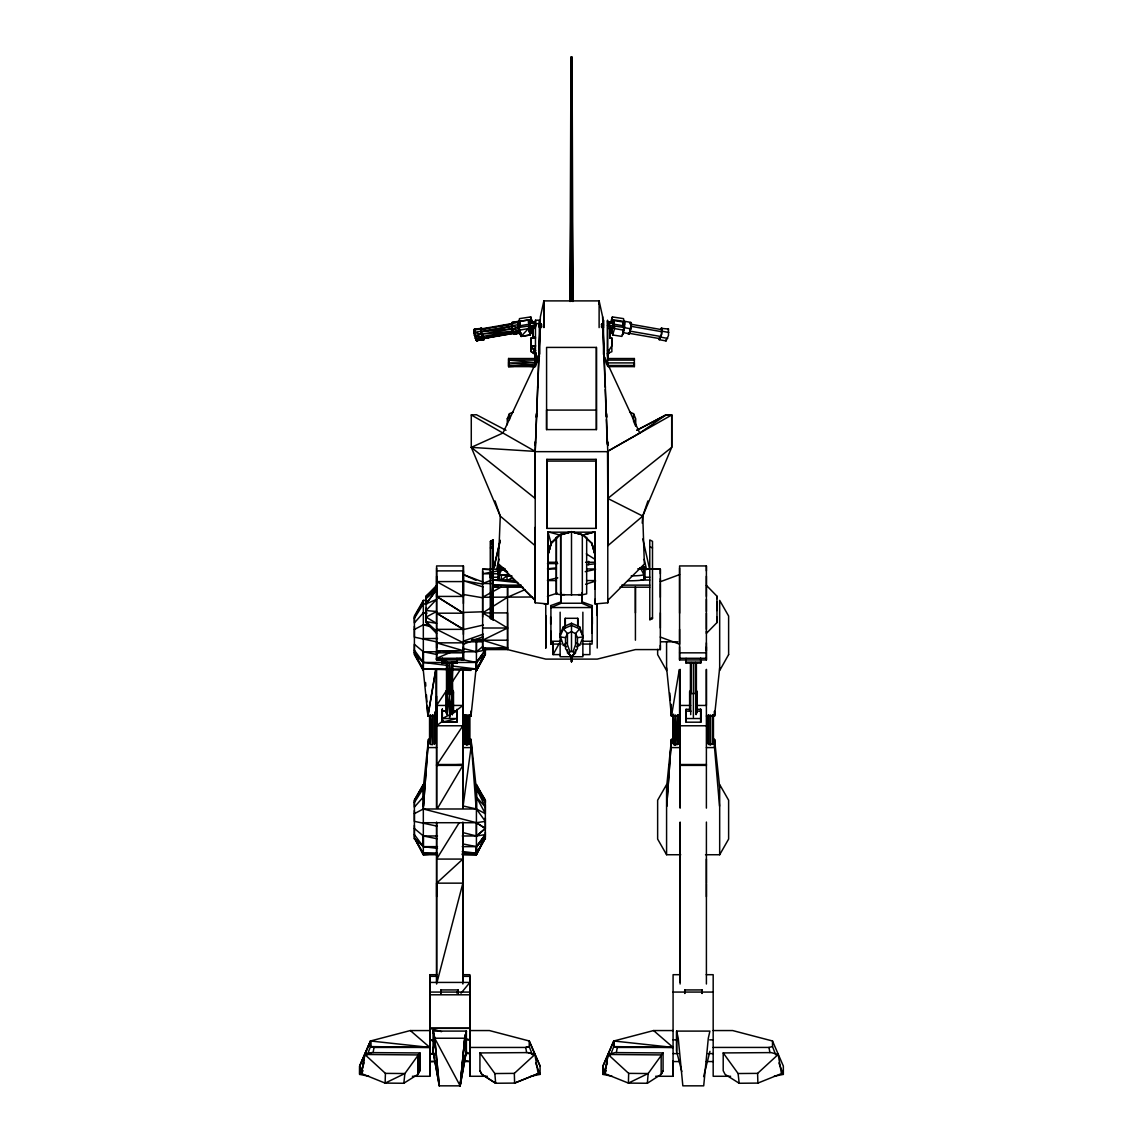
<?xml version="1.0" encoding="UTF-8"?>
<svg xmlns="http://www.w3.org/2000/svg" width="1143" height="1143" viewBox="0 0 1143 1143"><rect width="100%" height="100%" fill="white"/><g stroke="black" fill="none" stroke-linecap="round" stroke-linejoin="round"><path stroke-width="1.5" d="M368.875 1076.277L359.659 1074.377L359.674 1066.062L370.503 1040.987L410.323 1030.557L429.825 1047.431L374.018 1047.445L370.503 1046.617L370.503 1040.987L429.825 1047.431L370.503 1046.588L367.303 1054.775M364.146 1062.947L359.659 1074.391L359.674 1066.048L370.503 1041.016L370.503 1046.602L374.018 1047.445L373.118 1052.532M437.483 854.735L423.324 854.735L414.395 838.09L423.324 846.649L437.483 848.392M414.395 836.819L414.395 825.375M414.395 810.544L414.395 821.346L437.026 826.132M426.868 600.389L423.324 600.375L423.324 670.541L414.38 652.596L414.395 644.295L423.339 651.767L423.324 670.512M414.395 626.335L414.395 637.151L437.026 641.937M403.808 1083.25L417.909 1074.363L417.895 1054.946L419.781 1052.946L371.861 1052.617L364.803 1054.46L361.559 1073.606L363.031 1070.605M419.781 1070.734L419.781 1052.946L404.893 1073.534L403.822 1083.264L385.12 1083.093L361.574 1073.591L364.831 1054.46L371.861 1052.603M423.339 852.135L423.339 854.721L428.625 854.35M414.38 828.489L423.339 835.962L423.339 846.634L437.483 846.649M414.395 618.292L423.324 603.975L423.324 600.389L414.395 616.034L414.395 654.61L423.324 670.541M436.597 631.236L426.053 621.578L426.053 608.262M426.053 597.503L426.053 603.933L436.612 589.688L426.025 598.646L436.612 585.387L426.025 596.175L426.053 622.606L436.597 633.408M436.797 1061.547L429.839 1061.547L429.839 994.524M429.839 1003.668L429.839 974.708L436.797 974.708M433.326 1039.873L429.825 1039.873L429.825 1061.547L436.797 1061.361M434.897 729.648L435.24 743.436L435.226 711.932L434.411 716.004M436.612 982.237L436.612 822.06L436.597 984.009L462.872 883.153L436.597 883.153L436.612 896.683M436.612 696.216L436.612 808.115L436.597 669.355M436.597 568.057L436.612 659.94L463.415 659.954L463.415 565.942L436.597 565.942L436.597 659.954L463.415 658.297L463.401 642.837L436.597 629.35L463.415 629.35L436.612 613.191L463.415 613.191L463.401 634.408M442.284 709.303L442.298 722.176L456.9 722.19L456.9 709.317L456.914 722.19L442.298 722.176L442.298 709.303L442.298 711.132L445.541 711.146L442.284 711.132M442.284 658.339L442.298 663.097L442.298 662.111L456.9 662.111L456.9 663.097L456.9 658.339L456.914 663.111L442.298 663.097L442.298 658.339M445.827 712.861L445.799 691.744L446.899 693.53L446.899 714.661L446.884 693.53L445.827 691.758L446.899 689.958M447.442 690.486L447.442 662.954M451.756 692.829L451.756 662.54L450.113 693.73L451.671 662.483L476.417 662.454L485.361 653.896L476.417 670.541L476.417 641.837L476.402 651.767L482.803 646.438M452.299 714.661L452.299 693.53L450.956 690.872L452.299 693.53L452.314 714.675L453.385 691.744L452.299 689.943L453.371 691.744L453.385 711.103L453.371 691.744L452.314 693.53L449.599 717.304L449.599 694.158L446.899 693.53M462.858 982.237L462.858 822.06L462.872 984.009M463.401 603.533L463.401 565.956M464.315 715.347L465.044 744.407L465.058 714.646L466.93 744.736L466.93 714.961L469.101 744.407L469.916 741.893L469.087 744.407L465.044 744.393L464.244 743.436L464.244 715.432L464.229 743.436L466.93 744.736L469.916 743.436L469.902 715.432M465.044 744.393L465.058 714.646M469.087 744.407L469.087 714.646L469.101 744.407L469.902 741.878L469.101 742.193L469.902 743.436M462.944 976.336L469.902 976.351L469.902 1061.547L462.929 1061.547M487.332 1076.277L469.916 1076.277L469.93 1047.445L525.709 1047.445L529.223 1046.602L529.238 1040.987L489.418 1030.557L469.916 1030.557M475.988 806.144L470.987 739.335L470.416 742.736M462.872 716.075L470.987 716.061L470.987 711.089L471.002 716.075M482.917 339.157L476.16 340.371L483.718 339.685L481.289 334.256L481.289 327.827L480.732 331.227L482.903 339.142L475.331 338.414L483.732 339.7L482.103 337.185L475.331 338.414L476.974 340.914L484.003 338.628L483.732 339.7L476.145 340.385L474.259 332.456L474.531 329.027L482.103 328.37M462.258 835.976L476.417 835.976L485.332 834.604L476.402 846.634L476.402 853.192L462.258 853.207M485.361 647.895L485.361 654.61L476.417 670.512L476.402 662.44L485.332 650.138L476.417 651.781L462.258 651.781M482.66 647.967L482.66 635.265M482.66 617.106L482.66 588.459M482.66 583.544L482.66 571.114M485.332 836.819L485.332 832.204M462.715 832.547L476.417 835.976L485.361 828.489L485.332 817.945M462.715 805.886L476.417 808.987L485.332 813.659L485.332 804.686M414.395 813.659L423.324 808.987L476.417 808.987L476.402 788.456L485.361 802.472L485.332 800.229L476.417 784.569L476.402 808.987L485.332 821.346L476.402 822.717L423.324 822.717M462.258 854.735L476.417 854.735L485.332 838.09L476.417 846.649L462.258 846.649M508.678 362.217L508.664 366.603L534.938 366.617M519.879 326.284L518.951 321.183L512.178 322.412L511.907 328.898L513.536 333.785L521.108 333.099L513.536 333.785L520.308 332.556L518.393 324.626L518.393 322.255L518.951 321.183L519.494 321.726M514.879 333.27L514.35 334.313L512.736 331.784L519.479 330.556L518.408 322.269L511.635 323.483L511.921 328.884L514.336 334.327L517.265 333.413M535.467 321.726L529.238 321.955L529.238 322.955L535.467 321.712L529.238 321.94L529.238 322.955L535.467 322.998M535.467 353.53L534.124 353.53L535.467 345.8L531.152 345.8L534.11 350.472L534.11 353.544L535.467 353.544M549.64 532.267L559.856 534.995L569.843 532.267L559.856 534.995L551.183 543.111L547.911 554.569L551.183 543.539L559.841 534.581L569.843 532.066L559.856 534.595L551.169 543.096L547.926 554.998L551.169 543.539L547.926 531.809L547.926 603.947L535.21 602.804L535.21 527.366M507.563 572.014L498.362 564.056L535.21 600.375L498.362 564.056L500.277 516.107L471.287 447.356L502.963 433.026L539.01 356.002L535.195 451.399L535.21 498.448L471.273 447.37L471.273 414.98L476.417 414.723L506.006 430.297M535.481 327.098L535.495 323.655L539.539 323.655L539.525 354.416L539.539 320.183L535.467 320.226L535.467 366.632M545.768 648.024L545.768 615.534M546.583 429.597L546.583 347.415L596.417 347.415L596.417 429.597L546.583 429.597L546.597 410.094M548.183 588.659L548.197 550.212L548.197 588.659L548.183 572.957M550.655 624.149L550.64 616.963M561.213 644.052L550.912 644.066L550.926 631.165M550.912 607.562L561.213 603.247L581.787 603.233L592.088 607.562L550.912 607.562L550.926 605.547L561.213 601.761M559.341 643.252L553.083 654.61L553.083 642.195L553.083 654.596L560.127 654.61M556.341 593.86L556.355 537.253L556.327 593.86L560.67 594.803L560.684 534.653L560.67 594.817L582.33 594.817M565.285 627.678L565.285 618.306L577.729 618.292L577.729 626.693L577.715 618.306M577.715 622.492L577.715 620.72M581.787 603.247L581.787 593.117L581.787 603.233L581.787 601.761L592.088 605.533L592.088 644.066L581.787 644.052M592.074 633.193L592.074 605.547M594.803 586.559L594.817 572.957M594.803 560.413L594.803 550.069M607.79 527.366L607.79 451.656L535.195 451.656L540.368 316.854L543.868 300.895L599.132 300.895L602.647 316.84L607.79 451.656L607.79 602.804L595.074 603.947L595.074 599.203M596.132 459.372L596.146 528.38L546.854 528.395L546.854 459.357L596.146 459.357L596.146 528.395L596.132 526.923M596.417 347.429L596.417 429.597M597.232 615.534L597.232 603.647L597.232 648.024M599.118 304.252L599.118 300.909L599.118 327.612M612.148 1076.277L602.918 1074.377L602.947 1066.062L613.762 1041.016L653.582 1030.557L673.084 1030.572M607.404 1062.947L602.918 1074.391L602.933 1066.048L613.777 1041.002L673.084 1047.431L653.582 1030.557M603.461 325.684L603.461 324.383L601.289 324.526L603.461 324.498M603.475 323.969L603.475 320.197L603.475 354.416M607.519 361.688L607.519 366.003L607.533 320.183L607.519 356.116M607.79 602.804L607.79 599.689M624.578 326.055L622.421 335.013L624.592 326.041L613.491 324.098L611.319 333.356M613.762 322.969L613.762 321.955L607.533 321.712L613.762 321.955L613.762 325.755L607.533 325.526L613.762 325.741L613.762 322.969L607.533 322.998M613.762 1041.016L613.762 1046.617L673.084 1047.431L617.291 1047.445L613.777 1046.602L613.777 1041.002L613.762 1046.588L610.576 1054.775M624.049 321.183L630.822 322.412L631.35 323.498L629.464 333.77L622.692 332.556L624.607 324.626L624.607 322.269L624.064 321.197L623.521 321.74M631.35 325.841L631.35 323.498M608.062 366.617L634.351 366.617L634.336 362.902L608.062 362.902M634.336 358.545L634.336 360.116L608.062 360.102M635.422 612.905L635.422 586.973L635.422 640.194M643.838 566.457L643.838 579.072L644.909 579.044L645.181 566.999L643.823 567.585A15.845 1.386 0 0 1 639.18 568.528A15.859 1.372 0 0 0 643.823 567.571L645.166 567.014L641.666 566.899L643.838 566.457L643.823 579.087L644.895 579.03M660.34 645.295L660.34 649.581L635.437 649.595L597.232 659.111L545.768 659.111L507.578 649.581L482.646 649.595L482.646 569.185L504.006 569.185M660.34 628.007L660.34 612.905M660.34 597.246L660.34 583.544M660.34 582.101L660.34 578.615M660.34 573.786L660.34 569.2L638.994 569.2L660.354 569.185L660.354 649.595M647.924 500.963L642.752 516.107L607.79 545.754L607.79 498.448L671.727 447.37L671.727 414.98L666.312 414.738L636.722 430.311L666.326 414.738L671.713 414.995L671.713 447.356L642.723 516.107L642.223 523.165M678.485 715.432L678.499 743.436L677.67 744.407L677.685 714.646L677.685 744.407L675.527 744.736L673.627 744.407L673.627 714.189M679.585 659.954L679.585 565.942L706.403 565.942L706.388 659.94L679.585 659.954L679.599 646.895M679.599 629.336L679.599 644.181L660.254 637.051M679.599 613.191L679.599 568.042M680.142 982.237L680.142 822.06L680.128 984.009M690.643 705.445L680.128 705.445L680.142 808.115L680.128 669.369M684.743 993.467L684.743 989.938L702.073 989.924L702.059 993.467M697.459 709.317L700.716 709.303L700.716 722.19L686.086 722.19L686.1 709.317L689.343 709.317M686.1 663.097L686.1 658.339L686.086 663.111L700.716 663.111L700.716 658.339M702.059 993.381L702.059 989.938M706.388 896.683L706.388 883.868M706.388 883.153L706.388 859.079M706.388 650.753L706.388 642.837M706.388 631.222L706.388 633.393L716.947 622.606L716.947 617.149M706.388 629.336L706.388 613.191M706.388 611.491L706.388 599.346M706.388 596.432L706.388 576.243M706.388 570.9L706.388 565.956M716.947 610.548L716.947 601.932M716.947 598.661L716.947 596.175L706.403 585.373M370.503 1046.617L370.503 1041.016L359.674 1066.062L359.659 1074.391M429.825 977.979L429.839 974.708L429.839 985.323M436.612 647.895L436.612 642.837L463.415 642.852M450.799 652.267L436.597 658.297L436.612 659.94L436.612 658.282L463.415 658.297L463.401 659.94L460.058 659.111M493.204 576.401L493.219 573.729M534.938 358.531L508.649 358.531L508.664 366.603L513.907 366.331M546.854 528.38L546.868 459.372L546.854 461.086L596.146 461.086M553.098 643.009L553.083 651.824L553.083 642.18M490.504 577.929L490.518 574.072L490.518 577.929L493.219 577.729L490.504 617.777L493.219 618.92M548.197 588.645L548.197 586.559M570.014 301.095L570.957 57.15L572.043 57.15L573 301.095M463.401 646.895L463.401 659.94L463.401 658.282M499.162 579.072L498.091 579.03L499.177 578.972L497.819 566.999L500.248 567.757L501.334 566.899L501.334 568.242L504.177 568.5L497.834 567.014L499.177 566.442L501.334 566.899L501.334 568.257L497.819 566.985L498.105 579.044L499.177 579.087L499.177 566.457L501.334 566.928L501.334 568.257L499.177 566.442L499.177 579.415L515.15 580.801L506.278 580.03M570.128 301.509L570.928 198.811M535.481 320.24L535.481 327.112M452.499 662.811L451.942 692.901L452.514 662.811L452.571 691.972M588.645 564.856L588.716 561.342M464.229 743.436L464.615 727.92M602.832 330.284L601.847 323.655L602.904 326.741L604.233 358.602M677.67 744.407L678.413 715.347M385.405 1073.377L385.134 1083.107L404.893 1073.534L385.405 1073.377L364.817 1054.475L417.909 1054.932L417.909 1074.363L419.795 1070.734L419.795 1052.932M606.29 1070.605L604.818 1073.606L608.09 1054.46L628.664 1073.377L628.393 1083.107L647.352 1083.264L661.168 1074.363L663.069 1070.734L663.069 1052.932L615.12 1052.603L608.09 1054.46L604.818 1073.606L628.393 1083.093L648.167 1073.534L663.069 1052.932M535.224 445.313L535.381 441.769M536.381 416.995L536.538 413.452M538.767 358.602L540.096 326.741L541.153 323.655L540.168 330.284M535.195 445.499L535.338 441.984M536.396 417.409L536.538 413.909M537.653 387.577L537.81 384.077M538.839 359.502L539.01 356.002L536.31 364.331M447.97 692.972L449.513 663.111L449.599 693.43M535.195 356.116L535.01 359.645L535.395 353.016L535.738 356.787M490.918 611.662L490.504 618.563L490.504 541.325L493.204 539.939L493.219 619.949L490.504 618.549L490.518 541.339L493.204 539.939L493.219 619.963M673.627 744.407L675.413 714.961L675.527 744.736L673.641 744.407L675.527 744.722L677.57 714.675M432.54 714.961L432.525 744.722L430.382 744.407L432.411 714.961M671.455 739.321L666.712 806.158L671.455 739.321L666.598 787.227M428.468 739.321L423.453 806.158L428.468 739.321L423.324 787.227M647.352 1083.264L648.167 1073.534L628.664 1073.377M660.897 328.355L668.484 329.013L668.484 335.499L666.04 340.928L659.268 339.7L658.997 338.628M531.681 322.055L530.595 316.94L532.524 322.883L530.595 316.94L531.295 322.697L530.581 316.954L519.494 318.626L518.951 321.397L520.408 325.869M460.158 1085.85L464.772 1038.23L466.387 1031.1L464.758 1038.23L466.387 1051.317L460.158 1085.821L464.758 1038.23L466.373 1031.086L433.068 1031.1L433.068 1051.317L439.298 1085.836L460.158 1085.85L466.387 1051.317L466.387 1031.1L464.758 1038.23L460.158 1085.836L434.697 1038.23L433.068 1031.1L434.697 1038.23L439.298 1085.836L433.097 1051.317L434.697 1038.23L433.097 1031.086L434.711 1038.23L439.298 1085.85M470.987 716.061L475.959 669.612M706.403 716.075L714.518 716.061L719.676 667.883M449.599 717.318L452.314 693.53L449.599 694.158L447.099 714.718M481.289 327.812L481.289 334.256L474.516 335.499L474.245 330.084L474.516 329.013L475.345 329.598M531.195 328.312L530.309 334.97L521.108 336.413L518.951 330.27L520.322 321.955M463.101 806.201L471.002 747.579L471.002 739.321L476.145 787.213M529.866 326.927L530.323 334.985L528.423 328.555L518.951 330.27L521.108 336.399L530.309 334.97L528.423 328.541L529.509 320.483L530.466 323.569L529.509 320.511M679.299 669.612L671.47 716.061L679.585 716.075L679.585 669.655M518.15 327.612L518.422 326.055L529.509 324.112L531.681 333.356L529.509 324.098L531.666 333.342L529.495 324.098L529.509 325.898L518.136 327.598L520.565 335.028L518.408 326.041M661.711 327.812L661.711 334.256L659.268 339.7M616.377 1052.532L617.277 1047.431L613.762 1046.617M628.936 333.256L659.54 338.599L661.44 334.17L661.711 329.641L660.897 329.213M494.147 566.742L500.077 541.311M496.605 569.528L499.048 559.098M493.747 568.085L500.248 540.282M703.617 1076.606L709.932 1051.317M474.545 329.013L474.531 335.485L476.96 340.928L474.245 332.456L481.289 334.256M623.506 330.556L624.321 327.655L631.079 328.884M612.677 334.985L614.577 328.541L613.505 320.497L622.692 321.94L624.049 330.27L621.892 336.413L612.677 334.985L611.819 328.298M612.534 323.569L613.491 320.483L614.577 328.541L624.049 330.27L622.678 321.955M624.85 327.598L613.491 325.898L613.491 324.098L611.334 333.342M611.062 331.784L613.491 324.112M622.592 325.869L624.049 321.397L623.506 318.626L612.405 316.94L610.448 322.883M611.705 322.697L612.405 316.94M567.442 649.824L567.442 652.982L571.5 656.139L573.129 655.325L573.943 653.439L573.129 651.553L575.558 644.623L575.558 633.565L579.63 628.864L579.63 626.764L571.5 623.249L563.37 626.764L559.856 634.851L563.37 645.324L566.628 646.724M483.732 337.871L482.917 338.285L482.103 336.556L481.303 331.699L511.907 326.298L513.521 332.613L482.917 338.299L514.064 333.256L483.46 338.599L504.22 334.327M576.372 646.724L579.63 645.324L583.144 636.951L579.63 626.764M507.292 424.753L507.292 418.781L509.478 413.666L513.321 412.037M569.871 655.325L569.057 653.439L569.871 651.553L567.442 644.623L567.442 633.565L563.37 628.864L563.37 626.764M534.124 353.53L531.152 351.687L531.152 338.057L535.467 338.057L533.038 337.242L535.467 337.256L531.138 338.057L531.152 351.687L534.11 353.544L535.467 350.472L534.124 350.472L531.138 345.8L535.467 345.8M569.057 653.439L565.542 648.667L565.542 637.623L567.442 633.565L571.5 631.679L575.558 633.565L577.458 637.623L577.458 648.667L573.943 653.439M476.417 670.541L482.375 658.582M462.258 854.321L476.417 854.735L482.375 842.791M505.263 568.857L501.891 569.214L499.191 574.572L499.191 579.401L501.348 580.115L507.021 575.772L511.907 575.872L499.191 574.572L509.821 575.486L499.191 574.572L507.035 575.758L507.021 580.63L512.45 577.515M456.686 992.967L458.272 989.924L440.927 989.924L440.927 993.453L440.941 989.938M417.881 1074.349L419.795 1070.734M663.054 1070.734L661.168 1074.349L661.168 1054.932L608.076 1054.46M629.464 332.627L630.822 328.798L631.093 324.241L630.007 323.826L630.822 323.512M629.479 332.613L630.279 331.17L660.897 336.542M476.402 670.512L485.332 653.896L476.417 668.998L451.642 669.012M414.38 839.076L414.38 800.214L423.324 784.584L423.324 854.735L417.366 842.791M414.38 800.214L423.324 784.569M719.676 854.735L728.62 839.076L728.62 800.214L719.676 784.569L719.676 854.735L705.517 854.735M423.324 601.618L414.395 616.991L414.395 622.892L423.324 612.791L426.868 612.805M418.852 793.642L414.38 801.2L414.395 807.101L423.324 797M420.653 790.627L423.324 786.084M437.498 808.372L462.872 765.381L462.858 669.369L462.858 808.115L462.858 764.51L436.597 764.524L436.612 765.367L462.872 765.381L462.858 764.51L436.597 765.381L462.872 725.776L462.858 711.86M689.629 711.103L689.615 691.744L690.701 689.943M459.115 822.817L436.597 859.079L462.872 859.079L436.597 883.153M607.533 353.53L608.876 353.53L608.89 350.472L611.862 345.8L611.848 338.057L609.962 337.242L611.848 338.057L611.862 351.701L607.533 353.544M414.395 802.486L423.324 788.441L423.339 808.987L476.417 822.717L485.361 828.489L476.402 835.962L476.402 822.717L485.332 828.489M462.872 725.776L436.597 725.776L436.597 705.445L447.299 689.343M452.171 682.028L460.929 668.855M451.642 665.955L476.417 669.012L476.402 662.44L485.361 650.153M436.597 589.674L426.025 603.933L436.612 599.346L426.025 610.548L436.612 611.491L426.025 617.149M462.258 851.464L476.417 853.207L476.402 846.634L485.361 834.619M461 993.224L469.916 982.409L469.902 976.336M521.108 336.413L528.423 328.541M528.095 322.012L530.323 319.726L518.951 321.397L530.323 319.726M507.292 418.781L509.735 416.352M607.79 600.375L644.366 564.056L642.752 516.107L607.805 498.448L607.533 451.399L671.713 414.995M573.129 655.325L575.558 652.982L575.558 649.824M426.025 597.489L434.269 589.802M479.931 1052.932L494.848 1073.548L514.336 1073.377L534.924 1054.46L527.88 1052.603L479.931 1052.932L479.931 1070.734L481.832 1074.363L495.648 1083.264M723.205 1052.932L738.107 1073.534L757.609 1073.377L778.197 1054.46L771.154 1052.603L723.205 1052.932L723.205 1070.734L725.091 1074.363L739.178 1083.264L757.88 1083.093L781.441 1073.606L778.197 1054.46M563.37 645.324L566.085 643.066M426.025 596.175L435.283 588.674M497.834 567.014L500.277 567.771L501.334 566.928M436.597 725.776L443.513 720.419M455.957 710.803L462.872 705.445L452.357 705.445M492.933 567.457L495.562 565.414M667.669 329.584L668.484 329.013M607.519 451.399L639.751 433.04L666.312 414.723M630.007 322.969L630.807 322.426M628.664 334.327L628.121 333.27L628.65 334.313L629.464 333.77M487.632 648.738L482.646 649.595L507.563 647.981L482.646 640.209L507.563 628.007L482.646 612.905L507.563 597.246L525.08 589.602M442.284 662.126L448.142 658.697M490.433 592.96L482.646 597.246L531.881 597.003M493.547 591.245L501.334 586.959M414.395 629.45L423.324 624.792L428.625 624.792M442.284 718.533L449.599 714.832M452.528 713.346L456.914 711.132L452.042 711.132L456.9 711.146M490.504 547.983L493.219 546.697L490.504 541.325M649.781 618.92L652.496 617.777M527.88 1052.617L534.91 1054.475L538.167 1073.591L514.607 1083.093L495.662 1083.25L481.846 1074.349L479.946 1070.734M538.182 1073.606L514.607 1083.093L514.336 1073.377M490.961 580.273L482.646 583.53L491.547 583.53M463.415 644.209L483.275 636.637M660.254 581.758L679.585 574.586M463.415 641.152L483.275 634.136M569.871 651.553L573.129 651.553M547.426 596.317L557.384 593.174M585.616 584.244L595.574 581.101M573.157 532.066L583.144 534.995L593.36 532.267L583.159 534.981L573.157 532.267L583.144 534.995L591.831 543.525L595.089 554.998L595.074 531.809M442.284 722.19L456.914 718.533L442.298 718.533M713.175 1047.431L768.982 1047.431L772.497 1046.588L772.497 1040.987L732.677 1030.557L713.175 1030.557M689.615 691.744L690.701 693.53L696.116 693.53L697.173 691.744L696.116 689.943M463.401 629.564L483.275 625.035M547.483 580.187L557.77 577.858M585.23 571.671L595.517 569.357M530.866 1076.263L540.082 1074.391L540.082 1066.062L529.238 1040.987L540.067 1066.062M774.125 1076.277L783.341 1074.391L783.341 1066.062L772.497 1040.987M516.236 322.34L512.178 322.412M474.274 332.456L480.746 331.227L483.732 339.7L482.689 334.599M487.161 337.242L490.59 336.599M494.019 335.985L497.448 335.342M502.591 570.1L482.646 573.772L498.662 573.772M439.941 652.224L436.612 652.824L463.415 652.839L436.597 650.767L463.415 650.767L436.597 642.852M511.65 323.498L511.921 328.884L518.679 327.655L518.408 322.255L519.565 326.898M481.017 328.87L474.245 330.084L475.017 333.184M518.393 324.626L511.65 325.826L518.679 327.655M481.56 328.884L512.178 323.512M481.289 329.641L511.907 324.255M482.103 329.227L488.961 328.012M492.404 327.427L495.833 326.812M499.262 326.241L512.993 323.826M512.178 328.798L481.289 331.699L511.907 326.312L512.178 328.798L481.56 334.17L512.721 331.184L482.103 336.542L513.536 332.627M572.043 57.15L570.957 57.15M577.458 637.623L583.144 636.951L579.63 628.864L571.5 625.35L563.37 628.864L559.856 636.951L565.542 637.623M547.54 568.785L556.412 567.871M586.588 564.699L595.46 563.785M442.284 663.111L456.914 662.126M498.462 586.902L493.219 587.202L522.98 587.202M535.467 325.526L529.238 325.755L533.91 327.327M529.238 328.07L533.91 327.898M463.401 612.434L482.689 611.791M609.09 322.583L613.762 322.526M609.09 328.713L612.205 328.67M539.539 324.498L541.696 324.526L539.539 324.512L541.425 325.884L539.539 325.869L541.439 325.869M601.561 325.869L603.461 325.884M539.539 326.126L541.696 326.141L539.539 326.126L541.425 327.255L539.539 327.527L539.525 320.197L539.525 323.969M601.289 326.141L603.461 326.026L603.461 327.512L601.575 327.255L603.461 327.512M531.138 338.042L535.467 338.057M607.533 350.472L608.89 350.472M538.182 361.688L535.467 361.688L535.481 352.558L535.481 365.946L535.481 352.458L535.481 356.116L539.539 356.116M608.062 358.531L634.351 358.531L634.336 366.603M534.938 360.102L508.649 360.102L534.938 362.574M534.938 362.902L508.649 362.902L534.938 365.203M508.664 365.489L534.938 366.474L508.649 365.503L534.938 365.503M608.062 365.503L634.351 365.503M546.583 410.08L596.417 410.08M547.926 532.181L595.074 532.181L595.074 603.947M548.626 562.27L557.413 562.27M585.587 562.27L594.374 562.27M547.483 563.599L557.77 563.585M547.54 568.971L556.412 568.971M586.588 568.971L595.46 568.971M436.597 570.886L463.415 570.886L463.401 596.432L436.597 596.417L436.597 576.243M493.219 577.229L498.462 577.215M644.538 577.229L649.781 577.215M501.963 580.015L493.219 580.03L517.722 582.587M641.037 580.015L649.781 580.03M547.54 580.573L556.412 580.573M586.588 580.573L595.46 580.573M463.415 581.587L436.597 581.587L463.415 596.417M521.237 585.13L493.219 585.145L521.237 586.316M621.763 585.13L649.781 585.145M620.02 587.173L649.781 587.202M561.213 594.603L564.642 594.603M578.358 594.603L581.787 594.603M423.324 603.975L426.868 603.99M482.646 612.905L507.563 612.905L507.578 649.581L507.563 586.959L507.578 597.246M482.646 628.007L507.563 628.007M423.324 638.523L437.483 638.523M471.988 639.509L482.275 639.494M482.646 640.209L507.563 640.209M550.912 641.266L561.213 641.252M581.787 641.252L592.088 641.266M465.13 641.823L482.275 641.794M660.725 641.794L677.87 641.823M482.646 647.981L507.563 647.981M437.483 651.781L423.324 651.781L437.026 654.539M679.585 652.839L706.403 652.839M582.873 654.61L589.917 654.61L589.917 643.023M679.585 658.297L706.403 658.297M686.086 662.126L700.716 662.126M448.099 669.727L423.324 669.012L414.38 653.896L423.324 662.454L448.099 662.454M423.324 669.012L448.099 669.012M436.597 705.445L447.113 705.445M695.887 705.445L706.403 705.445L706.388 669.355L706.388 808.115M690.972 711.146L686.086 711.132L686.1 709.317L686.1 722.176M697.459 711.146L700.716 711.132M686.086 718.533L700.716 718.533M680.128 725.776L706.403 725.776M428.468 747.579L436.597 747.579M462.872 747.593L470.987 747.593M671.455 747.579L679.585 747.593M706.403 747.593L714.532 747.579L719.533 806.144M680.128 764.524L706.403 764.524L706.388 765.381L680.128 765.381M414.38 834.619L423.324 846.634L423.324 835.962L437.483 835.976M414.38 838.09L423.324 853.192L437.483 853.207M666.583 854.735L666.583 784.569L657.639 800.214L657.639 839.076L666.583 854.735L680.742 854.735M462.944 974.693L469.902 974.708L469.916 1076.277M680.056 974.693L673.084 974.693L673.07 1076.277L655.668 1076.277M706.203 974.693L713.175 974.693L713.175 1076.277L730.591 1076.277M429.825 976.336L436.797 976.336M429.825 982.423L469.902 982.423M469.902 992.081L429.825 992.067L429.839 994.796L469.902 994.796M673.084 992.067L713.175 992.067M466.415 1039.873L469.902 1039.873L469.902 1028.3L429.825 1028.3L429.811 1076.277L412.409 1076.277M469.902 1028.3L429.839 1028.3L441.512 1031.672M410.323 1030.572L429.825 1030.572M464.772 1038.23L434.697 1038.23L433.097 1051.317L434.754 1058.075M673.084 1039.859L676.57 1039.859M709.689 1039.859L713.175 1039.859M433.326 1053.589L429.825 1053.603L435.054 1054.646M466.415 1053.589L469.916 1053.603L466.573 1052.46M673.084 1053.603L678.313 1053.603M707.946 1053.603L713.175 1053.603M673.084 1061.561L680.056 1061.561M706.203 1061.561L713.175 1061.561M544.139 603.947L547.926 603.947L547.926 531.809M529.238 322.526L533.91 322.583M530.795 328.67L533.91 328.713M451.642 669.827L471.102 670.384M423.324 853.207L437.483 853.621M471.988 639.994L482.275 640.551M471.273 447.37L535.195 451.399L535.21 602.804M482.646 569.185L489.761 569.728M503.906 568.5A15.888 1.372 0.1 0 1 499.162 567.571L497.819 566.985L503.377 568.028M500.263 567.742L503.377 568.014M512.721 331.784L520.294 332.542M637.737 568.857L641.123 569.2L643.823 574.558A15.845 1.386 0 0 1 631.207 575.929M529.238 321.955L529.238 322.969L529.238 321.955L533.91 322.412M414.38 650.153L423.324 662.44L448.099 665.512M612.677 319.726L624.049 321.397M707.774 715.432L707.76 743.436L710.475 744.722L713.446 743.436L713.432 715.432M426.025 621.592L436.597 623.349L426.053 617.149L426.053 621.578M708.589 744.407L708.589 714.646L708.574 744.407L710.475 744.736L710.475 714.961M463.401 594.503L482.689 597.775M482.689 584.073L463.415 580.701L483.275 587.016M660.897 337.185L667.669 338.414M662.254 331.227L668.755 332.456M462.929 1060.161L469.916 1061.561L469.902 1060.347M459.286 659.011L476.417 662.454M423.324 835.976L437.026 838.733M462.715 843.891L476.417 846.649M511.907 328.898L519.479 330.556M423.324 612.791L426.753 613.577M462.715 648.352L476.417 651.781M423.324 624.792L430.168 626.564M466.573 1038.901L469.916 1039.859M429.825 1039.859L433.168 1041.016M483.275 582.13L463.415 574.586L475.959 580.301M629.679 412.037L633.536 413.666L635.708 418.781L635.708 426.253L633.536 421.124L633.536 413.666M649.781 546.697L652.496 547.983M501.877 569.2L506.306 571.457M471.273 414.98L535.21 451.399M436.597 613.191L463.415 629.35M586.33 553.884L595.232 559.484M576.915 643.066L579.63 645.324M535.21 545.754L500.248 516.107L495.019 500.963M595.089 554.569L591.831 543.096L583.159 534.981M535.467 356.116L537.51 358.902M414.38 652.596L417.066 656.825M485.361 801.2L476.417 786.084L485.361 800.214L485.332 839.076M485.361 813.645L476.417 797L485.361 807.087L476.417 788.441M485.361 802.472L476.417 784.569L476.417 854.735M639.751 433.04L604.004 355.987L605.104 386.034M772.497 1046.588L775.697 1054.775M778.883 1062.947L783.341 1074.391M532.409 1054.775L529.238 1046.588L525.723 1047.431L526.623 1052.532M535.61 1062.947L540.067 1074.377M659.268 337.857L659.54 338.628M606.647 364.346L604.004 355.987L604.147 359.516M591.817 543.111L595.074 554.998M676.627 1051.317L676.613 1031.1L678.242 1038.23L682.842 1085.836L703.702 1085.836L708.303 1038.23L709.917 1031.1L676.613 1031.1L676.613 1051.317L681.814 1071.562M665.769 339.871L666.04 340.928M482.575 335.07L483.732 339.7M475.802 336.285L476.96 340.928M642.809 538.91L649.395 568.2M644.238 559.313L646.581 569.657M768.982 1047.431L769.896 1052.532M570.428 655.139L571.5 661.94L572.586 655.153L571.5 661.911L571.5 655.768M738.107 1073.534L739.178 1083.264M714.532 739.321L714.532 747.579L714.518 739.335L719.676 787.213M666.598 667.883L671.455 716.075L671.198 704.317M423.067 667.883L427.925 716.075L435.769 669.612L427.939 716.061L436.054 716.075L436.054 669.655M494.833 1073.534L495.662 1083.25M669.841 693.115L670.341 700.188M670.727 705.474L671.455 716.075M425.567 682.514L425.796 686.057M426.439 694.873L426.925 701.945M427.182 705.474L427.925 716.075L427.939 707.774M607.605 353.016L607.99 359.645L607.79 356.116M605.204 384.077L605.347 387.591M606.462 413.909L606.619 417.409M607.647 441.984L607.819 445.484M606.462 413.452L606.619 416.995M607.619 441.769L607.776 445.313M605.247 389.563L606.204 416.066M606.361 419.595L607.247 444.327M757.609 1073.377L757.88 1083.093M678.37 738.264L678.499 743.436M602.647 316.84L602.918 329.27M452.056 673.813L452.385 691.615M572.071 198.811L572.886 301.509M442.298 662.111L442.298 663.097M429.825 1060.347L429.825 1061.547M706.388 646.895L706.388 659.94M680.142 883.868L680.142 896.683M594.803 550.069L594.817 560.413M594.803 585.216L594.803 588.645M565.285 620.72L565.285 622.492M539.51 323.655L539.525 327.098M508.664 358.545L508.664 366.603L508.649 358.531M469.902 1010.555L469.902 1026.843M442.284 709.317L442.298 722.176M429.825 1031.086L429.825 1036.258M423.324 651.767L423.324 662.44M716.975 596.175L716.975 622.621M714.532 716.075L714.532 711.103L714.518 716.061M706.403 822.06L706.403 984.009M700.702 658.339L700.702 663.097M696.387 662.711L696.387 691.972M693.401 663.111L693.401 693.43M693.401 694.158L693.401 717.318M691.244 662.54L691.229 692.829M690.686 693.53L690.701 714.661M690.429 662.711L690.429 691.972M684.728 989.924L684.743 993.381M672.827 715.432L672.813 743.436M666.583 641.837L666.583 670.541L657.639 654.61L657.639 649.367M624.592 322.255L624.592 324.626M602.918 1066.062L602.918 1074.391M594.803 550.212L594.803 588.659M592.36 616.963L592.36 624.149M586.673 537.253L586.659 593.86L582.33 594.803L582.33 534.667M582.873 612.205L582.873 656.739L560.127 656.739L560.127 612.205M571.5 531.524L571.5 595.217M571.5 623.249L571.5 651.01M565.271 618.292L565.285 626.707M550.912 605.533L550.912 644.066M545.768 603.647L545.768 648.038M509.464 413.666L509.478 419.638M501.348 575.272L501.334 580.13M466.93 714.961L466.93 744.736M462.858 854.235L462.858 896.698M451.771 662.54L451.771 692.829M447.442 662.54L447.442 692.815M435.24 711.932L435.226 743.436M430.368 714.646L430.382 744.407M429.825 974.693L429.811 1076.277M429.554 715.432L429.568 743.436M643.823 579.415A15.845 1.386 0 0 1 627.85 580.815M645.166 567.014A17.602 1.529 0 0 1 640.009 568.071M434.411 714.646L434.411 744.407L434.426 714.661M458.257 989.924L458.257 993.467L458.272 989.924M543.882 300.909L543.882 327.612L543.868 300.895M561.213 593.117L561.213 603.247L561.213 593.117M571.5 57.25L571.5 301.323L571.5 57.25M609.962 325.469L609.962 338.285L609.962 325.455L607.533 325.455L609.962 325.469M631.093 324.255L631.093 326.312L661.711 331.699L661.697 329.655L631.093 324.255M673.084 1060.975L673.084 1076.263L673.07 1060.99M695.558 662.54L695.558 692.829L695.573 662.54M696.101 693.53L696.101 714.661L696.116 693.53M697.173 691.744L697.173 712.861L697.201 691.744M700.702 711.146L700.702 722.176L700.702 709.317L700.702 711.146M712.618 714.646L712.618 744.407L712.632 714.661M466.373 1051.317L463.344 1063.119L466.387 1051.317M728.62 654.61L719.676 670.541L719.676 600.375L728.62 616.02L728.62 654.61M485.332 838.09L476.417 853.192L485.361 838.09M652.496 618.563L649.781 619.963L649.781 539.925L652.496 541.325L652.496 618.563M493.219 546.697L490.518 547.983L493.204 546.711M541.439 327.255L539.539 327.512L541.439 327.255M535.467 350.472L534.11 350.472L535.467 350.472M535.467 325.455L533.038 325.455L533.038 338.299L533.038 325.469L535.467 325.469M613.762 328.07L609.09 327.898L613.762 328.084M482.103 337.185L474.516 335.499L482.089 337.185M463.415 613.191L436.597 596.417L463.401 613.191M713.432 743.436L712.618 742.207L713.446 743.436M446.642 691.972L446.642 662.711L446.613 691.972"/></g></svg>
